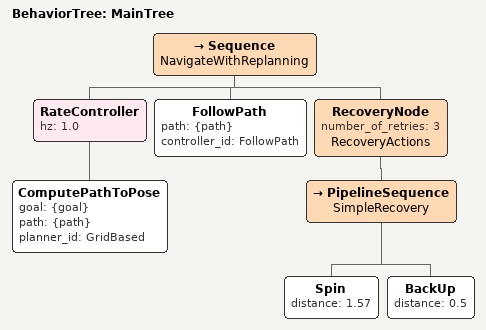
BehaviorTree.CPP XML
<root main_tree_to_execute="MainTree">
  <BehaviorTree ID="MainTree">
    <Sequence name="NavigateWithReplanning">
      <RateController hz="1.0">
        <ComputePathToPose goal="{goal}" path="{path}" planner_id="GridBased"/>
      </RateController>
      <FollowPath path="{path}" controller_id="FollowPath"/>
      <RecoveryNode number_of_retries="3" name="RecoveryActions">
        <PipelineSequence name="SimpleRecovery">
          <Spin distance="1.57"/>
          <BackUp distance="0.5"/>
        </PipelineSequence>
      </RecoveryNode>
    </Sequence>
  </BehaviorTree>
</root>
